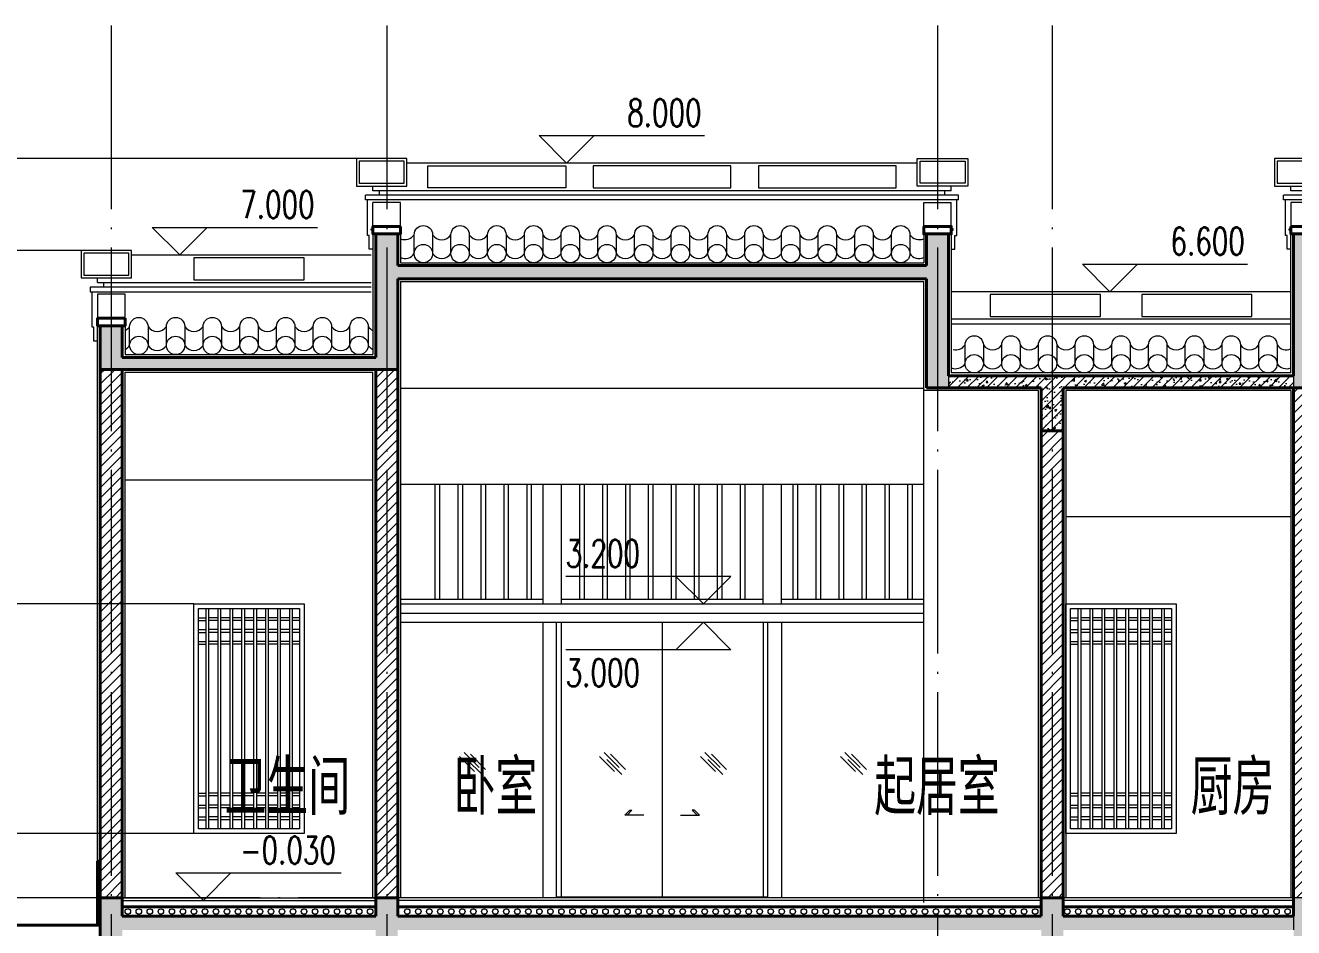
# Model space of a CAD drawing. Extents: x 577108 to 1042908, y 41950 to 81950.
# Drawn here: x 861805 to 875621, y 49970 to 59795 of the extents above; entities that cross this region are included whole.
import ezdxf

# ---------------------------------------------------------------- set-up
doc = ezdxf.new("R2010")
doc.units = 0
doc.header["$LTSCALE"] = 1000
doc.header["$MEASUREMENT"] = 0
doc.linetypes.add('DOTE', pattern=[2.42, 2, -0.2, 0.02, -0.2])
doc.layers.get('0').update_dxf_attribs({"linetype": 'CONTINUOUS', "lineweight": 13})
for name, color, linetype, lineweight in [('DIM_ELEV', 3, 'CONTINUOUS', 15), ('DOOR', 2, 'CONTINUOUS', 5), ('DOTE', 1, 'DOTE', 0), ('hatch', 8, 'CONTINUOUS', 5), ('LM-1', 7, 'CONTINUOUS', 18), ('LM-2', 8, 'CONTINUOUS', 18), ('LM-3', 251, 'CONTINUOUS', 5), ('LM-L', 7, 'CONTINUOUS', 15), ('LM-S', 8, 'CONTINUOUS', 5), ('PUB_TEXT', 7, 'CONTINUOUS', 20), ('wall', 2, 'CONTINUOUS', 40), ('姓名', 7, 'CONTINUOUS', 15), ('瓦1', 8, 'CONTINUOUS', 15), ('粉刷线', 251, 'CONTINUOUS', 0)]:
    doc.layers.add(name, color=color, linetype=linetype, lineweight=lineweight)
doc.styles.add('_TCH_DIM', font='SIMPLEX', dxfattribs={"bigfont": 'GBCBIG'})
doc.styles.add('HZ', font='romanc.shx', dxfattribs={"width": 0.7, "bigfont": 'hzdx.shx'})
pattern_1 = [(45, (-519364.91, -410682.93), (-53.0330086, 53.0330086), []), (50, (-519364.91, -410682.93), (215.178055, -18.82564), [22.5, -247.5]), (355, (-519364.91, -410682.93), (-41.6254, 225.65764), [18, -198]), (100.4514, (-519346.98, -410684.5), (173.552815, 206.831863), [19.122057, -210.342634]), (46.1842, (-519364.9, -410622.93), (320.172315, -49.655704), [33.75, -371.25]), (96.6356, (-519338.23, -410627.07), (280.39881, 292.23536), [28.68309, -315.5139]), (351.1842, (-519364.9, -410622.93), (280.39858, 292.23558), [27, -297]), (21, (-519334.91, -410637.93), (179.072116, -120.785667), [22.5, -247.5]), (326, (-519334.91, -410637.93), (72.9946, 217.545014), [18, -198]), (71.4514, (-519319.99, -410648), (252.06679, 96.75915), [19.122057, -210.342634]), (37.5, (-519364.91, -410682.93), (3.6479566, 99.868156), [0, -195.6, 0, -201, 0, -198.75]), (7.5, (-519364.91, -410682.93), (78.920861, 118.3235136), [0, -114.6, 0, -191.1, 0, -75.75]), (327.5, (-519431.81, -410682.93), (160.146731, -6.7664615), [0, -75, 0, -234, 0, -310.5]), (317.5, (-519461.81, -410682.93), (174.955851, 30.031495), [0, -97.5, 0, -155.4, 0, -220.5])]
pattern_2 = [(45, (-519364.91, -410625.63), (-56.427121, 56.427121), [])]

# ---------------------------------------------------------------- blocks, each defined once
blk = doc.blocks.new('M1')
at = {"layer": 'DOOR', "color": 8}
for p, q in [((-0.15, -0.1), (0.014, 0.064)), ((-0.112, -0.156), (0.052, 0.008)), ((-0.081, -0.081), (0.084, 0.083)), ((-0.03, -0.125), (0.134, 0.039))]:
    blk.add_line(p, q, dxfattribs=at)

msp = doc.modelspace()

# ---------------------------------------------------------------- hatches: boundary and pattern name
at = {"layer": 'hatch'}
h = msp.add_hatch(dxfattribs=at)
h.set_pattern_fill('钢筋混凝土', color=256, scale=30, style=0)
h.set_pattern_definition(pattern_1)
h.paths.add_polyline_path([(865860.8415, 57035.5058), (871620.8415, 57035.5058), (871620.8415, 55848.056), (871860.8415, 55848.056), (871860.8415, 55980.015), (871860.8415, 57523.9132), (871620.8415, 57523.9132), (871620.8415, 57180.015), (865860.8415, 57180.015), (865860.8415, 57523.9132), (865620.8415, 57523.9132), (865620.8415, 56180.015), (862860.8415, 56180.015), (862860.8415, 56523.9132), (862620.8415, 56523.9132), (862620.8415, 56048.056), (865860.8415, 56048.056)])
h = msp.add_hatch(dxfattribs=at)
h.set_pattern_fill('钢筋混凝土', color=256, scale=30, style=0)
h.set_pattern_definition(pattern_1)
h.paths.add_polyline_path([(888360.8415, 57523.9132), (888120.8415, 57523.9132), (888120.8415, 57180.015), (875860.8415, 57180.015), (875860.8415, 57523.9132), (875620.8415, 57523.9132), (875620.8415, 55980.015), (875620.8415, 55848.056), (875860.8415, 55848.056), (875860.8415, 57035.5058), (888120.8415, 57035.5058), (888120.8415, 56048.056), (893360.8415, 56048.056), (893360.8415, 56523.9132), (893120.8415, 56523.9132), (893120.8415, 56180.015), (888360.8415, 56180.015)])
h = msp.add_hatch(dxfattribs=at)
h.set_pattern_fill('普通砖', color=256, scale=30, style=0)
h.set_pattern_definition(pattern_2)
h.paths.add_polyline_path([(862620.8415, 50295.1748), (862860.8415, 50295.1748), (862860.8415, 56048.056), (862620.8415, 56048.056)])
h = msp.add_hatch(dxfattribs=at)
h.set_pattern_fill('普通砖', color=256, scale=30, style=0)
h.set_pattern_definition(pattern_2)
h.paths.add_polyline_path([(865620.8415, 50295.1748), (865860.8415, 50295.1748), (865860.8415, 56048.056), (865620.8415, 56048.056)])
h = msp.add_hatch(dxfattribs=at)
h.set_pattern_fill('钢筋混凝土', color=256, scale=30, style=0)
h.set_pattern_definition(pattern_1)
h.paths.add_polyline_path([(872870.8415, 55848.056), (872870.8415, 55380.015), (873110.8415, 55380.015), (873110.8415, 55848.056), (875620.8415, 55848.056), (875620.8415, 55980.015), (871860.8415, 55980.015), (871860.8415, 55848.056)])
h = msp.add_hatch(dxfattribs=at)
h.set_pattern_fill('普通砖', color=256, scale=30, style=0)
h.set_pattern_definition(pattern_2)
h.paths.add_polyline_path([(875860.8415, 55848.056), (875620.8415, 55848.056), (875620.8415, 50295.1748), (875860.8415, 50295.1748)])
h = msp.add_hatch(dxfattribs=at)
h.set_pattern_fill('普通砖', color=256, scale=30, style=0)
h.set_pattern_definition(pattern_2)
h.paths.add_polyline_path([(873110.8415, 55380.015), (872870.8415, 55380.015), (872870.8415, 50295.1748), (873110.8415, 50295.1748)])
h = msp.add_hatch(dxfattribs=at)
h.set_pattern_fill('天然石材', color=256, scale=5, style=0)
h.set_pattern_definition([(45, (-519364.912, -410673.382), (-18.8090404, 18.8090404), []), (45, (-519355.662, -410682.932), (-18.8090404, 18.8090404), [10.5, -6])])
h.paths.add_polyline_path([(862620.8415, 50695.1748), (862590.8415, 50695.1748), (862590.8415, 49995.1748), (862620.8415, 49995.1748)])
h = msp.add_hatch(dxfattribs=at)
h.set_pattern_fill('钢筋混凝土', color=256, scale=30, style=0)
h.set_pattern_definition(pattern_1)
h.paths.add_polyline_path([(865620.8415, 49945.1748), (865620.8415, 49665.1748), (865860.8415, 49665.1748), (865860.8415, 49945.1748), (872870.8415, 49945.1748), (872870.8415, 49665.1748), (873110.8415, 49665.1748), (873110.8415, 49945.1748), (875620.8415, 49945.1748), (875620.8415, 50095.1748), (873110.8415, 50095.1748), (873110.8415, 50295.1748), (872870.8415, 50295.1748), (872870.8415, 50095.1748), (865860.8415, 50095.1748), (865860.8415, 50295.1748), (865620.8415, 50295.1748), (865620.8415, 50095.1748), (862860.8415, 50095.1748), (862860.8415, 50295.1748), (862620.8415, 50295.1748), (862620.8415, 49995.1748), (862620.8415, 49665.1748), (862860.8415, 49665.1748), (862860.8415, 49945.1748)])
h = msp.add_hatch(dxfattribs=at)
h.set_pattern_fill('钢筋混凝土', color=256, scale=30, style=0)
h.set_pattern_definition(pattern_1)
h.paths.add_polyline_path([(893360.8415, 50295.1748), (893120.8415, 50295.1748), (893120.8415, 50095.1748), (888360.8415, 50095.1748), (888360.8415, 50295.1748), (888120.8415, 50295.1748), (888120.8415, 50095.1748), (875860.8415, 50095.1748), (875860.8415, 50295.1748), (875620.8415, 50295.1748), (875620.8415, 50095.1748), (875620.8415, 49945.1748), (875620.8415, 49665.1748), (875860.8415, 49665.1748), (875860.8415, 49945.1748), (880620.8415, 49945.1748), (880620.8415, 49665.1748), (880860.8415, 49665.1748), (880860.8415, 49945.1748), (888120.8415, 49945.1748), (888120.8415, 49665.1748), (888360.8415, 49665.1748), (888360.8415, 49945.1748), (893120.8415, 49945.1748), (893120.8415, 49665.1748), (893360.8415, 49665.1748)])

# ---------------------------------------------------------------- linework, layer by layer
for p, q in [((867440.8415, 54795.1748), (867440.8415, 53495.1748)), ((867640.8415, 54795.1748), (867640.8415, 53495.1748)), ((869840.8415, 53495.1748), (869840.8415, 54795.1748)), ((870040.8415, 53495.1748), (870040.8415, 54795.1748)), ((865890.8415, 53545.1748), (867440.8415, 53545.1748)), ((865890.8415, 53495.1748), (871590.8415, 53495.1748)), ((867640.8415, 53545.1748), (869840.8415, 53545.1748)), ((870040.8415, 53545.1748), (871590.8415, 53545.1748)), ((865890.8415, 53395.1748), (871590.8415, 53395.1748)), ((865890.8415, 53295.1748), (871590.8415, 53295.1748)), ((867440.8415, 53295.1748), (867440.8415, 50295.1748)), ((870040.8415, 53295.1748), (870040.8415, 50295.1748)), ((862860.8415, 50295.1748), (865620.8415, 50295.1748)), ((872870.8415, 50295.1748), (865860.8415, 50295.1748)), ((875620.8415, 50295.1748), (873110.8415, 50295.1748)), ((862860.8415, 50265.1748), (865620.8415, 50265.1748)), ((872870.8415, 50265.1748), (865860.8415, 50265.1748)), ((875620.8415, 50265.1748), (873110.8415, 50265.1748))]:
    msp.add_line(p, q)
msp.add_lwpolyline([(869890.8415, 53295.1748), (869890.8415, 50300.1748), (867590.8415, 50300.1748), (867590.8415, 53295.1748)])
for centre in [(862920.8415, 50145.1748), (863040.8415, 50145.1748), (863160.8415, 50145.1748), (863280.8415, 50145.1748), (863400.8415, 50145.1748), (863520.8415, 50145.1748), (863640.8415, 50145.1748), (863760.8415, 50145.1748), (863880.8415, 50145.1748), (864000.8415, 50145.1748), (864120.8415, 50145.1748), (864240.8415, 50145.1748), (864360.8415, 50145.1748), (864480.8415, 50145.1748), (864600.8415, 50145.1748), (864720.8415, 50145.1748), (864840.8415, 50145.1748), (864960.8415, 50145.1748), (865080.8415, 50145.1748), (865200.8415, 50145.1748), (865320.8415, 50145.1748), (865440.8415, 50145.1748), (865560.8415, 50145.1748), (865964.7614, 50145.1748), (866084.7614, 50145.1748), (866204.7614, 50145.1748), (866324.7614, 50145.1748), (866444.7614, 50145.1748), (866564.7614, 50145.1748), (866684.7614, 50145.1748), (866804.7614, 50145.1748), (866924.7614, 50145.1748), (867044.7614, 50145.1748), (867164.7614, 50145.1748), (867284.7614, 50145.1748), (867404.7614, 50145.1748), (867524.7614, 50145.1748), (867644.7614, 50145.1748), (867764.7614, 50145.1748), (867884.7614, 50145.1748), (868004.7614, 50145.1748), (868124.7614, 50145.1748), (868244.7614, 50145.1748), (868364.7614, 50145.1748), (868484.7614, 50145.1748), (868604.7614, 50145.1748), (868724.7614, 50145.1748), (868844.7614, 50145.1748), (868964.7614, 50145.1748), (869084.7614, 50145.1748), (869204.7614, 50145.1748), (869324.7614, 50145.1748), (869444.7614, 50145.1748), (869564.7614, 50145.1748), (869684.7614, 50145.1748), (869804.7614, 50145.1748), (869924.7614, 50145.1748), (870044.7614, 50145.1748), (870164.7614, 50145.1748), (870284.7614, 50145.1748), (870404.7614, 50145.1748), (870524.7614, 50145.1748), (870644.7614, 50145.1748), (870764.7614, 50145.1748), (870884.7614, 50145.1748), (871004.7614, 50145.1748), (871124.7614, 50145.1748), (871244.7614, 50145.1748), (871364.7614, 50145.1748), (871484.7614, 50145.1748), (871604.7614, 50145.1748), (871724.7614, 50145.1748), (871844.7614, 50145.1748), (871964.7614, 50145.1748), (872084.7614, 50145.1748), (872204.7614, 50145.1748), (872324.7614, 50145.1748), (872444.7614, 50145.1748), (872564.7614, 50145.1748), (872684.7614, 50145.1748), (872804.7614, 50145.1748), (873154.7614, 50145.1748), (873274.7614, 50145.1748), (873394.7614, 50145.1748), (873514.7614, 50145.1748), (873634.7614, 50145.1748), (873754.7614, 50145.1748), (873874.7614, 50145.1748), (873994.7614, 50145.1748), (874114.7614, 50145.1748), (874234.7614, 50145.1748), (874354.7614, 50145.1748), (874474.7614, 50145.1748), (874594.7614, 50145.1748), (874714.7614, 50145.1748), (874834.7614, 50145.1748), (874954.7614, 50145.1748), (875074.7614, 50145.1748), (875194.7614, 50145.1748), (875314.7614, 50145.1748), (875434.7614, 50145.1748), (875554.7614, 50145.1748)]:
    msp.add_circle(centre, 30)
at = {"layer": 'DIM_ELEV'}
for p, q in [((867701.3352, 58295.1748), (867401.3352, 58595.1748)), ((867401.3352, 58595.1748), (869201.3352, 58595.1748)), ((867701.3352, 58295.1748), (868001.3352, 58595.1748)), ((865410.8415, 58345.1748), (860440.8415, 58345.1748)), ((863485.695, 57295.1748), (863185.695, 57595.1748)), ((863185.695, 57595.1748), (864985.695, 57595.1748)), ((863485.695, 57295.1748), (863785.695, 57595.1748)), ((862410.8415, 57345.1748), (860440.8415, 57345.1748)), ((873619.6481, 56895.1748), (873319.6481, 57195.1748)), ((873319.6481, 57195.1748), (875119.6481, 57195.1748)), ((873619.6481, 56895.1748), (873919.6481, 57195.1748)), ((869490.6772, 53795.1748), (867690.6772, 53795.1748)), ((869190.6772, 53495.1748), (868890.6772, 53795.1748)), ((869190.6772, 53495.1748), (869490.6772, 53795.1748)), ((863640.8415, 53495.1748), (860440.8415, 53495.1748)), ((869190.6772, 53295.1748), (868890.6772, 52995.1748)), ((869190.6772, 53295.1748), (869490.6772, 52995.1748)), ((869490.6772, 52995.1748), (867690.6772, 52995.1748)), ((863640.8415, 50995.1748), (860440.8415, 50995.1748)), ((863744.3118, 50265.1748), (863444.3118, 50565.1748)), ((863444.3118, 50565.1748), (865244.3118, 50565.1748)), ((863744.3118, 50265.1748), (864044.3118, 50565.1748)), ((862590.8415, 50295.1748), (860440.8415, 50295.1748))]:
    msp.add_line(p, q, dxfattribs=at)
at = {"layer": 'DOTE'}
for p, q in [((862740.8415, 59795.1748), (862740.8415, 48795.1748)), ((865740.8415, 59795.1748), (865740.8415, 48795.1748)), ((871740.8415, 59795.1748), (871740.8415, 48795.1748)), ((872990.8415, 59795.1748), (872990.8415, 48795.1748)), ((898240.8415, 50295.1748), (860587.5597, 50295.1748))]:
    msp.add_line(p, q, dxfattribs=at)
at = {"layer": 'LM-1'}
for p, q in [((862890.8415, 56868.3401), (862590.8415, 56868.3401)), ((862590.8415, 56868.3401), (862590.8415, 56606.7191)), ((862890.8415, 56606.7191), (862890.8415, 56868.3401)), ((871860.8415, 55980.015), (871860.8415, 55848.056)), ((875620.8415, 55980.015), (875620.8415, 55848.056)), ((871590.8415, 54795.1748), (865890.8415, 54795.1748)), ((875620.8415, 50095.1748), (875620.8415, 49945.1748))]:
    msp.add_line(p, q, dxfattribs=at)
for points in [[(863640.8415, 53495.1748), (864840.8415, 53495.1748), (864840.8415, 50995.1748), (863640.8415, 50995.1748)], [(873140.8415, 53495.1748), (874340.8415, 53495.1748), (874340.8415, 50995.1748), (873140.8415, 50995.1748)], [(863690.8415, 53445.1748), (864790.8415, 53445.1748), (864790.8415, 51045.1748), (863690.8415, 51045.1748)], [(873190.8415, 53445.1748), (874290.8415, 53445.1748), (874290.8415, 51045.1748), (873190.8415, 51045.1748)]]:
    msp.add_lwpolyline(points, close=True, dxfattribs=at)
at = {"layer": 'LM-2', "color": 8}
for p, q in [((863690.8415, 53345.1748), (863770.8415, 53345.1748)), ((863770.8415, 53445.1748), (863770.8415, 51045.1748)), ((863800.8415, 53445.1748), (863800.8415, 51045.1748)), ((863900.8415, 53345.1748), (863800.8415, 53345.1748)), ((863900.8415, 53445.1748), (863900.8415, 51045.1748)), ((863930.8415, 53445.1748), (863930.8415, 51045.1748)), ((864030.8415, 53345.1748), (863930.8415, 53345.1748)), ((864030.8415, 53445.1748), (864030.8415, 51045.1748)), ((864060.8415, 53445.1748), (864060.8415, 51045.1748)), ((864160.8415, 53345.1748), (864060.8415, 53345.1748)), ((864160.8415, 53445.1748), (864160.8415, 51045.1748)), ((864190.8415, 53445.1748), (864190.8415, 51045.1748)), ((864290.8415, 53345.1748), (864190.8415, 53345.1748)), ((864290.8415, 53445.1748), (864290.8415, 51045.1748)), ((864320.8415, 53445.1748), (864320.8415, 51045.1748)), ((864420.8415, 53345.1748), (864320.8415, 53345.1748)), ((864420.8415, 53445.1748), (864420.8415, 51045.1748)), ((864450.8415, 53445.1748), (864450.8415, 51045.1748)), ((864550.8415, 53345.1748), (864450.8415, 53345.1748)), ((864550.8415, 53445.1748), (864550.8415, 51045.1748)), ((864580.8415, 53445.1748), (864580.8415, 51045.1748)), ((864680.8415, 53345.1748), (864580.8415, 53345.1748)), ((864680.8415, 53445.1748), (864680.8415, 51045.1748)), ((864710.8415, 53445.1748), (864710.8415, 51045.1748)), ((864790.8415, 53345.1748), (864710.8415, 53345.1748)), ((873190.8415, 53345.1748), (873270.8415, 53345.1748)), ((873270.8415, 53445.1748), (873270.8415, 51045.1748)), ((873300.8415, 53445.1748), (873300.8415, 51045.1748)), ((873400.8415, 53345.1748), (873300.8415, 53345.1748)), ((873400.8415, 53445.1748), (873400.8415, 51045.1748)), ((873430.8415, 53445.1748), (873430.8415, 51045.1748)), ((873530.8415, 53345.1748), (873430.8415, 53345.1748)), ((873530.8415, 53445.1748), (873530.8415, 51045.1748)), ((873560.8415, 53445.1748), (873560.8415, 51045.1748)), ((873660.8415, 53345.1748), (873560.8415, 53345.1748)), ((873660.8415, 53445.1748), (873660.8415, 51045.1748)), ((873690.8415, 53445.1748), (873690.8415, 51045.1748)), ((873790.8415, 53345.1748), (873690.8415, 53345.1748)), ((873790.8415, 53445.1748), (873790.8415, 51045.1748)), ((873820.8415, 53445.1748), (873820.8415, 51045.1748)), ((873920.8415, 53345.1748), (873820.8415, 53345.1748)), ((873920.8415, 53445.1748), (873920.8415, 51045.1748)), ((873950.8415, 53445.1748), (873950.8415, 51045.1748)), ((874050.8415, 53345.1748), (873950.8415, 53345.1748)), ((874050.8415, 53445.1748), (874050.8415, 51045.1748)), ((874080.8415, 53445.1748), (874080.8415, 51045.1748)), ((874180.8415, 53345.1748), (874080.8415, 53345.1748)), ((874180.8415, 53445.1748), (874180.8415, 51045.1748)), ((874210.8415, 53445.1748), (874210.8415, 51045.1748)), ((874290.8415, 53345.1748), (874210.8415, 53345.1748)), ((863690.8415, 53315.1748), (863770.8415, 53315.1748)), ((863690.8415, 53215.1748), (863770.8415, 53215.1748)), ((863900.8415, 53315.1748), (863800.8415, 53315.1748)), ((863900.8415, 53215.1748), (863800.8415, 53215.1748)), ((864030.8415, 53315.1748), (863930.8415, 53315.1748)), ((864030.8415, 53215.1748), (863930.8415, 53215.1748)), ((864160.8415, 53315.1748), (864060.8415, 53315.1748)), ((864160.8415, 53215.1748), (864060.8415, 53215.1748)), ((864290.8415, 53315.1748), (864190.8415, 53315.1748)), ((864290.8415, 53215.1748), (864190.8415, 53215.1748)), ((864420.8415, 53315.1748), (864320.8415, 53315.1748)), ((864420.8415, 53215.1748), (864320.8415, 53215.1748)), ((864550.8415, 53315.1748), (864450.8415, 53315.1748)), ((864550.8415, 53215.1748), (864450.8415, 53215.1748)), ((864680.8415, 53315.1748), (864580.8415, 53315.1748)), ((864680.8415, 53215.1748), (864580.8415, 53215.1748)), ((864790.8415, 53315.1748), (864710.8415, 53315.1748)), ((864790.8415, 53215.1748), (864710.8415, 53215.1748)), ((873190.8415, 53315.1748), (873270.8415, 53315.1748)), ((873190.8415, 53215.1748), (873270.8415, 53215.1748)), ((873400.8415, 53315.1748), (873300.8415, 53315.1748)), ((873400.8415, 53215.1748), (873300.8415, 53215.1748)), ((873530.8415, 53315.1748), (873430.8415, 53315.1748)), ((873530.8415, 53215.1748), (873430.8415, 53215.1748)), ((873660.8415, 53315.1748), (873560.8415, 53315.1748)), ((873660.8415, 53215.1748), (873560.8415, 53215.1748)), ((873790.8415, 53315.1748), (873690.8415, 53315.1748)), ((873790.8415, 53215.1748), (873690.8415, 53215.1748)), ((873920.8415, 53315.1748), (873820.8415, 53315.1748)), ((873920.8415, 53215.1748), (873820.8415, 53215.1748)), ((874050.8415, 53315.1748), (873950.8415, 53315.1748)), ((874050.8415, 53215.1748), (873950.8415, 53215.1748)), ((874180.8415, 53315.1748), (874080.8415, 53315.1748)), ((874180.8415, 53215.1748), (874080.8415, 53215.1748)), ((874290.8415, 53315.1748), (874210.8415, 53315.1748)), ((874290.8415, 53215.1748), (874210.8415, 53215.1748)), ((863690.8415, 53185.1748), (863770.8415, 53185.1748)), ((863690.8415, 53085.1748), (863770.8415, 53085.1748)), ((863690.8415, 53055.1748), (863770.8415, 53055.1748)), ((863900.8415, 53185.1748), (863800.8415, 53185.1748)), ((863900.8415, 53085.1748), (863800.8415, 53085.1748)), ((863900.8415, 53055.1748), (863800.8415, 53055.1748)), ((864030.8415, 53185.1748), (863930.8415, 53185.1748)), ((864030.8415, 53085.1748), (863930.8415, 53085.1748)), ((864030.8415, 53055.1748), (863930.8415, 53055.1748)), ((864160.8415, 53185.1748), (864060.8415, 53185.1748)), ((864160.8415, 53085.1748), (864060.8415, 53085.1748)), ((864160.8415, 53055.1748), (864060.8415, 53055.1748)), ((864290.8415, 53185.1748), (864190.8415, 53185.1748)), ((864290.8415, 53085.1748), (864190.8415, 53085.1748)), ((864290.8415, 53055.1748), (864190.8415, 53055.1748)), ((864420.8415, 53185.1748), (864320.8415, 53185.1748)), ((864420.8415, 53085.1748), (864320.8415, 53085.1748)), ((864420.8415, 53055.1748), (864320.8415, 53055.1748)), ((864550.8415, 53185.1748), (864450.8415, 53185.1748)), ((864550.8415, 53085.1748), (864450.8415, 53085.1748)), ((864550.8415, 53055.1748), (864450.8415, 53055.1748)), ((864680.8415, 53185.1748), (864580.8415, 53185.1748)), ((864680.8415, 53085.1748), (864580.8415, 53085.1748)), ((864680.8415, 53055.1748), (864580.8415, 53055.1748)), ((864790.8415, 53185.1748), (864710.8415, 53185.1748)), ((864790.8415, 53085.1748), (864710.8415, 53085.1748)), ((864790.8415, 53055.1748), (864710.8415, 53055.1748)), ((873190.8415, 53185.1748), (873270.8415, 53185.1748)), ((873190.8415, 53085.1748), (873270.8415, 53085.1748)), ((873190.8415, 53055.1748), (873270.8415, 53055.1748)), ((873400.8415, 53185.1748), (873300.8415, 53185.1748)), ((873400.8415, 53085.1748), (873300.8415, 53085.1748)), ((873400.8415, 53055.1748), (873300.8415, 53055.1748)), ((873530.8415, 53185.1748), (873430.8415, 53185.1748)), ((873530.8415, 53085.1748), (873430.8415, 53085.1748)), ((873530.8415, 53055.1748), (873430.8415, 53055.1748)), ((873660.8415, 53185.1748), (873560.8415, 53185.1748)), ((873660.8415, 53085.1748), (873560.8415, 53085.1748)), ((873660.8415, 53055.1748), (873560.8415, 53055.1748)), ((873790.8415, 53185.1748), (873690.8415, 53185.1748)), ((873790.8415, 53085.1748), (873690.8415, 53085.1748)), ((873790.8415, 53055.1748), (873690.8415, 53055.1748)), ((873920.8415, 53185.1748), (873820.8415, 53185.1748)), ((873920.8415, 53085.1748), (873820.8415, 53085.1748)), ((873920.8415, 53055.1748), (873820.8415, 53055.1748)), ((874050.8415, 53185.1748), (873950.8415, 53185.1748)), ((874050.8415, 53085.1748), (873950.8415, 53085.1748)), ((874050.8415, 53055.1748), (873950.8415, 53055.1748)), ((874180.8415, 53185.1748), (874080.8415, 53185.1748)), ((874180.8415, 53085.1748), (874080.8415, 53085.1748)), ((874180.8415, 53055.1748), (874080.8415, 53055.1748)), ((874290.8415, 53185.1748), (874210.8415, 53185.1748)), ((874290.8415, 53085.1748), (874210.8415, 53085.1748)), ((874290.8415, 53055.1748), (874210.8415, 53055.1748)), ((863690.8415, 51435.1748), (863770.8415, 51435.1748)), ((863690.8415, 51405.1748), (863770.8415, 51405.1748)), ((863900.8415, 51435.1748), (863800.8415, 51435.1748)), ((863900.8415, 51405.1748), (863800.8415, 51405.1748)), ((864030.8415, 51435.1748), (863930.8415, 51435.1748)), ((864030.8415, 51405.1748), (863930.8415, 51405.1748)), ((864160.8415, 51435.1748), (864060.8415, 51435.1748)), ((864160.8415, 51405.1748), (864060.8415, 51405.1748)), ((864290.8415, 51435.1748), (864190.8415, 51435.1748)), ((864290.8415, 51405.1748), (864190.8415, 51405.1748)), ((864420.8415, 51435.1748), (864320.8415, 51435.1748)), ((864420.8415, 51405.1748), (864320.8415, 51405.1748)), ((864550.8415, 51435.1748), (864450.8415, 51435.1748)), ((864550.8415, 51405.1748), (864450.8415, 51405.1748)), ((864680.8415, 51435.1748), (864580.8415, 51435.1748)), ((864680.8415, 51405.1748), (864580.8415, 51405.1748)), ((864790.8415, 51435.1748), (864710.8415, 51435.1748)), ((864790.8415, 51405.1748), (864710.8415, 51405.1748)), ((873190.8415, 51435.1748), (873270.8415, 51435.1748)), ((873190.8415, 51405.1748), (873270.8415, 51405.1748)), ((873400.8415, 51435.1748), (873300.8415, 51435.1748)), ((873400.8415, 51405.1748), (873300.8415, 51405.1748)), ((873530.8415, 51435.1748), (873430.8415, 51435.1748)), ((873530.8415, 51405.1748), (873430.8415, 51405.1748)), ((873660.8415, 51435.1748), (873560.8415, 51435.1748)), ((873660.8415, 51405.1748), (873560.8415, 51405.1748)), ((873790.8415, 51435.1748), (873690.8415, 51435.1748)), ((873790.8415, 51405.1748), (873690.8415, 51405.1748)), ((873920.8415, 51435.1748), (873820.8415, 51435.1748)), ((873920.8415, 51405.1748), (873820.8415, 51405.1748)), ((874050.8415, 51435.1748), (873950.8415, 51435.1748)), ((874050.8415, 51405.1748), (873950.8415, 51405.1748)), ((874180.8415, 51435.1748), (874080.8415, 51435.1748)), ((874180.8415, 51405.1748), (874080.8415, 51405.1748)), ((874290.8415, 51435.1748), (874210.8415, 51435.1748)), ((874290.8415, 51405.1748), (874210.8415, 51405.1748)), ((863690.8415, 51305.1748), (863770.8415, 51305.1748)), ((863690.8415, 51275.1748), (863770.8415, 51275.1748)), ((863900.8415, 51305.1748), (863800.8415, 51305.1748)), ((863900.8415, 51275.1748), (863800.8415, 51275.1748)), ((864030.8415, 51305.1748), (863930.8415, 51305.1748)), ((864030.8415, 51275.1748), (863930.8415, 51275.1748)), ((864160.8415, 51305.1748), (864060.8415, 51305.1748)), ((864160.8415, 51275.1748), (864060.8415, 51275.1748)), ((864290.8415, 51305.1748), (864190.8415, 51305.1748)), ((864290.8415, 51275.1748), (864190.8415, 51275.1748)), ((864420.8415, 51305.1748), (864320.8415, 51305.1748)), ((864420.8415, 51275.1748), (864320.8415, 51275.1748)), ((864550.8415, 51305.1748), (864450.8415, 51305.1748)), ((864550.8415, 51275.1748), (864450.8415, 51275.1748)), ((864680.8415, 51305.1748), (864580.8415, 51305.1748)), ((864680.8415, 51275.1748), (864580.8415, 51275.1748)), ((864790.8415, 51305.1748), (864710.8415, 51305.1748)), ((864790.8415, 51275.1748), (864710.8415, 51275.1748)), ((873190.8415, 51305.1748), (873270.8415, 51305.1748)), ((873190.8415, 51275.1748), (873270.8415, 51275.1748)), ((873400.8415, 51305.1748), (873300.8415, 51305.1748)), ((873400.8415, 51275.1748), (873300.8415, 51275.1748)), ((873530.8415, 51305.1748), (873430.8415, 51305.1748)), ((873530.8415, 51275.1748), (873430.8415, 51275.1748)), ((873660.8415, 51305.1748), (873560.8415, 51305.1748)), ((873660.8415, 51275.1748), (873560.8415, 51275.1748)), ((873790.8415, 51305.1748), (873690.8415, 51305.1748)), ((873790.8415, 51275.1748), (873690.8415, 51275.1748)), ((873920.8415, 51305.1748), (873820.8415, 51305.1748)), ((873920.8415, 51275.1748), (873820.8415, 51275.1748)), ((874050.8415, 51305.1748), (873950.8415, 51305.1748)), ((874050.8415, 51275.1748), (873950.8415, 51275.1748)), ((874180.8415, 51305.1748), (874080.8415, 51305.1748)), ((874180.8415, 51275.1748), (874080.8415, 51275.1748)), ((874290.8415, 51305.1748), (874210.8415, 51305.1748)), ((874290.8415, 51275.1748), (874210.8415, 51275.1748)), ((863690.8415, 51175.1748), (863770.8415, 51175.1748)), ((863690.8415, 51145.1748), (863770.8415, 51145.1748)), ((863900.8415, 51175.1748), (863800.8415, 51175.1748)), ((863900.8415, 51145.1748), (863800.8415, 51145.1748)), ((864030.8415, 51175.1748), (863930.8415, 51175.1748)), ((864030.8415, 51145.1748), (863930.8415, 51145.1748)), ((864160.8415, 51175.1748), (864060.8415, 51175.1748)), ((864160.8415, 51145.1748), (864060.8415, 51145.1748)), ((864290.8415, 51175.1748), (864190.8415, 51175.1748)), ((864290.8415, 51145.1748), (864190.8415, 51145.1748)), ((864420.8415, 51175.1748), (864320.8415, 51175.1748)), ((864420.8415, 51145.1748), (864320.8415, 51145.1748)), ((864550.8415, 51175.1748), (864450.8415, 51175.1748)), ((864550.8415, 51145.1748), (864450.8415, 51145.1748)), ((864680.8415, 51175.1748), (864580.8415, 51175.1748)), ((864680.8415, 51145.1748), (864580.8415, 51145.1748)), ((864790.8415, 51175.1748), (864710.8415, 51175.1748)), ((864790.8415, 51145.1748), (864710.8415, 51145.1748)), ((873190.8415, 51175.1748), (873270.8415, 51175.1748)), ((873190.8415, 51145.1748), (873270.8415, 51145.1748)), ((873400.8415, 51175.1748), (873300.8415, 51175.1748)), ((873400.8415, 51145.1748), (873300.8415, 51145.1748)), ((873530.8415, 51175.1748), (873430.8415, 51175.1748)), ((873530.8415, 51145.1748), (873430.8415, 51145.1748)), ((873660.8415, 51175.1748), (873560.8415, 51175.1748)), ((873660.8415, 51145.1748), (873560.8415, 51145.1748)), ((873790.8415, 51175.1748), (873690.8415, 51175.1748)), ((873790.8415, 51145.1748), (873690.8415, 51145.1748)), ((873920.8415, 51175.1748), (873820.8415, 51175.1748)), ((873920.8415, 51145.1748), (873820.8415, 51145.1748)), ((874050.8415, 51175.1748), (873950.8415, 51175.1748)), ((874050.8415, 51145.1748), (873950.8415, 51145.1748)), ((874180.8415, 51175.1748), (874080.8415, 51175.1748)), ((874180.8415, 51145.1748), (874080.8415, 51145.1748)), ((874290.8415, 51175.1748), (874210.8415, 51175.1748)), ((874290.8415, 51145.1748), (874210.8415, 51145.1748))]:
    msp.add_line(p, q, dxfattribs=at)
at = {"layer": 'LM-2'}
for points in [[(866190.8415, 58265.1748), (867690.8415, 58265.1748), (867690.8415, 58025.1748), (866190.8415, 58025.1748)], [(869490.8415, 58265.1748), (867990.8415, 58265.1748), (867990.8415, 58025.1748), (869490.8415, 58025.1748)], [(871290.8415, 58265.1748), (869790.8415, 58265.1748), (869790.8415, 58025.1748), (871290.8415, 58025.1748)]]:
    msp.add_lwpolyline(points, close=True, dxfattribs=at)
at = {"layer": 'LM-3'}
for p, q in [((866265.8415, 54795.1748), (866265.8415, 53545.1748)), ((866315.8415, 54795.1748), (866315.8415, 53545.1748)), ((866515.8415, 54795.1748), (866515.8415, 53545.1748)), ((866565.8415, 54795.1748), (866565.8415, 53545.1748)), ((866765.8415, 54795.1748), (866765.8415, 53545.1748)), ((866815.8415, 54795.1748), (866815.8415, 53545.1748)), ((867015.8415, 54795.1748), (867015.8415, 53545.1748)), ((867065.8415, 54795.1748), (867065.8415, 53545.1748)), ((867265.8415, 54795.1748), (867265.8415, 53545.1748)), ((867315.8415, 54795.1748), (867315.8415, 53545.1748)), ((867840.8415, 54795.1748), (867840.8415, 53545.1748)), ((867890.8415, 54795.1748), (867890.8415, 53545.1748)), ((868090.8415, 54795.1748), (868090.8415, 53545.1748)), ((868140.8415, 54795.1748), (868140.8415, 53545.1748)), ((868340.8415, 54795.1748), (868340.8415, 53545.1748)), ((868390.8415, 54795.1748), (868390.8415, 53545.1748)), ((868590.8415, 54795.1748), (868590.8415, 53545.1748)), ((868640.8415, 54795.1748), (868640.8415, 53545.1748)), ((868840.8415, 54795.1748), (868840.8415, 53545.1748)), ((868890.8415, 54795.1748), (868890.8415, 53545.1748)), ((869090.8415, 54795.1748), (869090.8415, 53545.1748)), ((869140.8415, 54795.1748), (869140.8415, 53545.1748)), ((869340.8415, 54795.1748), (869340.8415, 53545.1748)), ((869390.8415, 54795.1748), (869390.8415, 53545.1748)), ((869590.8415, 54795.1748), (869590.8415, 53545.1748)), ((869640.8415, 54795.1748), (869640.8415, 53545.1748)), ((870165.8415, 54795.1748), (870165.8415, 53545.1748)), ((870215.8415, 54795.1748), (870215.8415, 53545.1748)), ((870415.8415, 54795.1748), (870415.8415, 53545.1748)), ((870465.8415, 54795.1748), (870465.8415, 53545.1748)), ((870665.8415, 54795.1748), (870665.8415, 53545.1748)), ((870715.8415, 54795.1748), (870715.8415, 53545.1748)), ((870915.8415, 54795.1748), (870915.8415, 53545.1748)), ((870965.8415, 54795.1748), (870965.8415, 53545.1748)), ((871165.8415, 54795.1748), (871165.8415, 53545.1748)), ((871215.8415, 54795.1748), (871215.8415, 53545.1748)), ((871415.8415, 54795.1748), (871415.8415, 53545.1748)), ((871465.8415, 54795.1748), (871465.8415, 53545.1748)), ((867640.8415, 53295.1748), (867640.8415, 50295.1748)), ((868740.8415, 53295.1748), (868740.8415, 50300.1748)), ((869840.8415, 53295.1748), (869840.8415, 50295.1748))]:
    msp.add_line(p, q, dxfattribs=at)
for points in [[(868540.8415, 51195.1748), (868334.7414, 51195.1748), (868387.7744, 51248.2078), (868412.7744, 51248.2078), (868359.7414, 51195.1748)], [(868940.8415, 51195.1748), (869146.9415, 51195.1748), (869093.9085, 51248.2078), (869068.9085, 51248.2078), (869121.9415, 51195.1748)]]:
    msp.add_lwpolyline(points, dxfattribs=at)
at = {"layer": 'LM-L'}
for p, q in [((871520.8415, 58295.1748), (865960.8415, 58295.1748)), ((865590.8415, 57995.1748), (865590.8415, 58045.1748)), ((871890.8415, 57995.1748), (871890.8415, 58045.1748)), ((871890.8415, 57995.1748), (871890.8415, 58045.1748)), ((875590.8415, 57995.1748), (875590.8415, 58045.1748)), ((871970.8415, 57945.1748), (865510.8415, 57945.1748)), ((865510.8415, 57895.1748), (865510.8415, 57945.1748)), ((871970.8415, 57895.1748), (865510.8415, 57895.1748)), ((865530.8415, 57507.4256), (865530.8415, 57895.1748)), ((871890.8415, 57995.1748), (865590.8415, 57995.1748)), ((865660.8415, 57945.1748), (865660.8415, 57995.1748)), ((871820.8415, 57945.1748), (871820.8415, 57995.1748)), ((871820.8415, 57945.1748), (871820.8415, 57995.1748)), ((871950.8415, 57507.4256), (871950.8415, 57895.1748)), ((871950.8415, 57507.4256), (871950.8415, 57895.1748)), ((871970.8415, 57895.1748), (871970.8415, 57945.1748)), ((871970.8415, 57895.1748), (871970.8415, 57945.1748)), ((888470.8415, 57945.1748), (875510.8415, 57945.1748)), ((875510.8415, 57895.1748), (875510.8415, 57945.1748)), ((888470.8415, 57895.1748), (875510.8415, 57895.1748)), ((875530.8415, 57507.4256), (875530.8415, 57895.1748)), ((888390.8415, 57995.1748), (875590.8415, 57995.1748)), ((865590.8415, 57523.9132), (865590.8415, 57865.0905)), ((865890.8415, 57865.0905), (865590.8415, 57865.0905)), ((865890.8415, 57523.9132), (865890.8415, 57865.0905)), ((871590.8415, 57865.0905), (871890.8415, 57865.0905)), ((871590.8415, 57606.7191), (871590.8415, 57865.0905)), ((871890.8415, 57523.9132), (871890.8415, 57865.0905)), ((875890.8415, 57865.0905), (875590.8415, 57865.0905)), ((875590.8415, 57865.0905), (875590.8415, 57606.7191)), ((865550.8415, 57507.4256), (865530.8415, 57507.4256)), ((865550.8415, 57357.4256), (865550.8415, 57507.4256)), ((865570.8415, 57578.7848), (865590.8415, 57578.7848)), ((865570.8415, 57565.3162), (865570.8415, 57578.7848)), ((865570.8415, 57578.7848), (865590.8415, 57578.7848)), ((865590.8415, 57565.3162), (865570.8415, 57565.3162)), ((871910.8415, 57578.7848), (871890.8415, 57578.7848)), ((871910.8415, 57578.7848), (871890.8415, 57578.7848)), ((871890.8415, 57565.3162), (871910.8415, 57565.3162)), ((871910.8415, 57565.3162), (871910.8415, 57578.7848)), ((871930.8415, 57357.4256), (871930.8415, 57507.4256)), ((871930.8415, 57507.4256), (871950.8415, 57507.4256)), ((871930.8415, 57357.4256), (871930.8415, 57507.4256)), ((871930.8415, 57507.4256), (871950.8415, 57507.4256)), ((875550.8415, 57507.4256), (875530.8415, 57507.4256)), ((875550.8415, 57357.4256), (875550.8415, 57507.4256)), ((875570.8415, 57578.7848), (875590.8415, 57578.7848)), ((875570.8415, 57565.3162), (875570.8415, 57578.7848)), ((875570.8415, 57578.7848), (875590.8415, 57578.7848)), ((875570.8415, 57565.3162), (875590.8415, 57565.3162)), ((865590.8415, 57357.4256), (865550.8415, 57357.4256)), ((871890.8415, 57357.4256), (871930.8415, 57357.4256)), ((871910.8415, 57357.4256), (871930.8415, 57357.4256)), ((875590.8415, 57357.4256), (875550.8415, 57357.4256)), ((862960.8415, 57295.1748), (865570.8415, 57295.1748)), ((862590.8415, 56995.1748), (862590.8415, 57045.1748)), ((862590.8415, 56995.1748), (865570.8415, 56995.1748)), ((862660.8415, 56945.1748), (862660.8415, 56995.1748)), ((862530.8415, 56507.4256), (862530.8415, 56895.1748)), ((875590.8415, 56895.1748), (871890.8415, 56895.1748)), ((875590.8415, 56595.1748), (871890.8415, 56595.1748)), ((862550.8415, 56507.4256), (862530.8415, 56507.4256)), ((862550.8415, 56357.4256), (862550.8415, 56507.4256)), ((862590.8415, 56357.4256), (862550.8415, 56357.4256))]:
    msp.add_line(p, q, dxfattribs=at)
for points in [[(865960.8415, 58345.1748), (865410.8415, 58345.1748), (865410.8415, 58045.1748), (865960.8415, 58045.1748)], [(871520.8415, 58345.1748), (872070.8415, 58345.1748), (872070.8415, 58045.1748), (871520.8415, 58045.1748)], [(871520.8415, 58345.1748), (872070.8415, 58345.1748), (872070.8415, 58045.1748), (871520.8415, 58045.1748)], [(875960.8415, 58345.1748), (875410.8415, 58345.1748), (875410.8415, 58045.1748), (875960.8415, 58045.1748)], [(862960.8415, 57345.1748), (862410.8415, 57345.1748), (862410.8415, 57045.1748), (862960.8415, 57045.1748)]]:
    msp.add_lwpolyline(points, close=True, dxfattribs=at)
for points in [[(865570.8415, 56945.1748), (862510.8415, 56945.1748), (862510.8415, 56895.1748), (865570.8415, 56895.1748)], [(871890.8415, 56545.1748), (875590.8415, 56545.1748)]]:
    msp.add_lwpolyline(points, dxfattribs=at)
at = {"layer": 'LM-S'}
for points in [[(865930.8415, 58315.1748), (865440.8415, 58315.1748), (865440.8415, 58075.1748), (865930.8415, 58075.1748)], [(871550.8415, 58315.1748), (872040.8415, 58315.1748), (872040.8415, 58075.1748), (871550.8415, 58075.1748)], [(871550.8415, 58315.1748), (872040.8415, 58315.1748), (872040.8415, 58075.1748), (871550.8415, 58075.1748)], [(875930.8415, 58315.1748), (875440.8415, 58315.1748), (875440.8415, 58075.1748), (875930.8415, 58075.1748)], [(862930.8415, 57315.1748), (862440.8415, 57315.1748), (862440.8415, 57075.1748), (862930.8415, 57075.1748)], [(864840.8415, 57265.1748), (863640.8415, 57265.1748), (863640.8415, 57025.1748), (864840.8415, 57025.1748)], [(873515.8415, 56865.1748), (872315.8415, 56865.1748), (872315.8415, 56625.1748), (873515.8415, 56625.1748)], [(875165.8415, 56865.1748), (873965.8415, 56865.1748), (873965.8415, 56625.1748), (875165.8415, 56625.1748)]]:
    msp.add_lwpolyline(points, close=True, dxfattribs=at)
at = {"layer": 'wall'}
for p, q in [((865620.8415, 57523.9132), (865620.8415, 56180.015)), ((865860.8415, 57180.015), (865860.8415, 57523.9132)), ((871620.8415, 57180.015), (871620.8415, 57523.9132)), ((871860.8415, 55980.015), (871860.8415, 57523.9132)), ((875620.8415, 57523.9132), (875620.8415, 55980.015)), ((865860.8415, 57180.015), (871620.8415, 57180.015)), ((865860.8415, 50295.1748), (865860.8415, 57035.5058)), ((865860.8415, 57035.5058), (871620.8415, 57035.5058)), ((871620.8415, 55848.056), (871620.8415, 57035.5058)), ((862620.8415, 56048.056), (862620.8415, 56523.9132)), ((862860.8415, 56180.015), (862860.8415, 56523.9132)), ((862860.8415, 56180.015), (865620.8415, 56180.015)), ((862620.8415, 49065.1748), (862620.8415, 56048.056)), ((862620.8415, 56048.056), (865860.8415, 56048.056)), ((862860.8415, 56048.056), (862860.8415, 50095.1748)), ((865620.8415, 56048.056), (865620.8415, 50295.1748)), ((875620.8415, 55980.015), (871860.8415, 55980.015)), ((872870.8415, 55848.056), (871620.8415, 55848.056)), ((872870.8415, 50095.1748), (872870.8415, 55848.056)), ((875860.8415, 55848.056), (873110.8415, 55848.056)), ((873110.8415, 55848.056), (873110.8415, 50095.1748)), ((875620.8415, 55848.056), (875620.8415, 50095.1748)), ((873110.8415, 55380.015), (872870.8415, 55380.015)), ((862860.8415, 50295.1748), (862620.8415, 50295.1748)), ((865620.8415, 50295.1748), (865620.8415, 50095.1748)), ((865860.8415, 50295.1748), (865620.8415, 50295.1748)), ((865860.8415, 50095.1748), (865860.8415, 50295.1748)), ((873110.8415, 50295.1748), (872870.8415, 50295.1748)), ((865620.8415, 50195.1748), (862860.8415, 50195.1748)), ((865860.8415, 50195.1748), (872870.8415, 50195.1748)), ((873110.8415, 50195.1748), (875620.8415, 50195.1748)), ((865620.8415, 50095.1748), (862860.8415, 50095.1748)), ((872870.8415, 50095.1748), (865860.8415, 50095.1748)), ((875620.8415, 50095.1748), (873110.8415, 50095.1748)), ((862620.8415, 49995.1748), (860740.8415, 49995.1748))]:
    msp.add_line(p, q, dxfattribs=at)
for points in [[(865890.8415, 57606.7191), (865590.8415, 57606.7191), (865590.8415, 57523.9132), (865890.8415, 57523.9132)], [(871590.8415, 57606.7191), (871890.8415, 57606.7191), (871890.8415, 57523.9132), (871590.8415, 57523.9132)], [(875590.8415, 57606.7191), (875890.8415, 57606.7191), (875890.8415, 57523.9132), (875590.8415, 57523.9132)], [(862890.8415, 56606.7191), (862590.8415, 56606.7191), (862590.8415, 56523.9132), (862890.8415, 56523.9132)], [(862590.8415, 50695.1748), (862620.8415, 50695.1748), (862620.8415, 49995.1748), (862590.8415, 49995.1748)]]:
    msp.add_lwpolyline(points, close=True, dxfattribs=at)
at = {"layer": '瓦1'}
for points in [[(866040.8415, 57310.015), (866040.8415, 57515.2471, -1), (866240.8415, 57515.2471), (866240.8415, 57310.015)], [(866440.8415, 57310.015), (866440.8415, 57515.2471, -1), (866640.8415, 57515.2471), (866640.8415, 57310.015)], [(866840.8415, 57310.015), (866840.8415, 57515.2471, -1), (867040.8415, 57515.2471), (867040.8415, 57310.015)], [(867240.8415, 57310.015), (867240.8415, 57515.2471, -1), (867440.8415, 57515.2471), (867440.8415, 57310.015)], [(867640.8415, 57310.015), (867640.8415, 57515.2471, -1), (867840.8415, 57515.2471), (867840.8415, 57310.015)], [(868040.8415, 57310.015), (868040.8415, 57515.2471, -1), (868240.8415, 57515.2471), (868240.8415, 57310.015)], [(868440.8415, 57310.015), (868440.8415, 57515.2471, -1), (868640.8415, 57515.2471), (868640.8415, 57310.015)], [(868840.8415, 57310.015), (868840.8415, 57515.2471, -1), (869040.8415, 57515.2471), (869040.8415, 57310.015)], [(869240.8415, 57310.015), (869240.8415, 57515.2471, -1), (869440.8415, 57515.2471), (869440.8415, 57310.015)], [(869640.8415, 57310.015), (869640.8415, 57515.2471, -1), (869840.8415, 57515.2471), (869840.8415, 57310.015)], [(870040.8415, 57310.015), (870040.8415, 57515.2471, -1), (870240.8415, 57515.2471), (870240.8415, 57310.015)], [(870440.8415, 57310.015), (870440.8415, 57515.2471, -1), (870640.8415, 57515.2471), (870640.8415, 57310.015)], [(870840.8415, 57310.015), (870840.8415, 57515.2471, -1), (871040.8415, 57515.2471), (871040.8415, 57310.015)], [(871240.8415, 57310.015), (871240.8415, 57515.2471, -1), (871440.8415, 57515.2471), (871440.8415, 57310.015)], [(862940.8417, 56310.015), (862940.8417, 56515.2471, -1), (863140.8417, 56515.2471), (863140.8417, 56310.015)], [(863340.8417, 56310.015), (863340.8417, 56515.2471, -1), (863540.8417, 56515.2471), (863540.8417, 56310.015)], [(863740.8417, 56310.015), (863740.8417, 56515.2471, -1), (863940.8417, 56515.2471), (863940.8417, 56310.015)], [(864140.8417, 56310.015), (864140.8417, 56515.2471, -1), (864340.8417, 56515.2471), (864340.8417, 56310.015)], [(864540.8417, 56310.015), (864540.8417, 56515.2471, -1), (864740.8417, 56515.2471), (864740.8417, 56310.015)], [(864940.8417, 56310.015), (864940.8417, 56515.2471, -1), (865140.8417, 56515.2471), (865140.8417, 56310.015)], [(865340.8417, 56310.015), (865340.8417, 56515.2471, -1), (865540.8417, 56515.2471), (865540.8417, 56310.015)], [(872040.8415, 56110.2227), (872040.8415, 56315.2471, -1), (872240.8415, 56315.2471), (872240.8415, 56110.2227)], [(872440.8415, 56110.2227), (872440.8415, 56315.2471, -1), (872640.8415, 56315.2471), (872640.8415, 56110.2227)], [(872840.8415, 56110.2227), (872840.8415, 56315.2471, -1), (873040.8415, 56315.2471), (873040.8415, 56110.2227)], [(873240.8415, 56110.2227), (873240.8415, 56315.2471, -1), (873440.8415, 56315.2471), (873440.8415, 56110.2227)], [(873640.8415, 56110.2227), (873640.8415, 56315.2471, -1), (873840.8415, 56315.2471), (873840.8415, 56110.2227)], [(874040.8415, 56110.2227), (874040.8415, 56315.2471, -1), (874240.8415, 56315.2471), (874240.8415, 56110.2227)], [(874440.8415, 56110.2227), (874440.8415, 56315.2471, -1), (874640.8415, 56315.2471), (874640.8415, 56110.2227)], [(874840.8415, 56110.0153), (874840.8415, 56315.2471, -1), (875040.8415, 56315.2471), (875040.8415, 56110.0146)], [(875240.8415, 56110.0153), (875240.8415, 56315.2471, -1), (875440.8415, 56315.2471), (875440.8415, 56107.4663)]]:
    msp.add_lwpolyline(points, format="xyb", dxfattribs=at)
for centre in [(866140.8415, 57310.015), (866540.8415, 57310.015), (866940.8415, 57310.015), (867340.8415, 57310.015), (867740.8415, 57310.015), (868140.8415, 57310.015), (868540.8415, 57310.015), (868940.8415, 57310.015), (869340.8415, 57310.015), (869740.8415, 57310.015), (870140.8415, 57310.015), (870540.8415, 57310.015), (870940.8415, 57310.015), (871340.8415, 57310.015), (863040.8417, 56310.015), (863440.8417, 56310.015), (863840.8417, 56310.015), (864240.8417, 56310.015), (864640.8417, 56310.015), (865040.8417, 56310.015), (865440.8417, 56310.015), (872140.8413, 56110.015), (872540.8413, 56110.015), (872940.8413, 56110.015), (873340.8413, 56110.015), (873740.8413, 56110.015), (874140.8413, 56110.015), (874540.8413, 56110.015), (874940.8413, 56110.015), (875340.8413, 56110.015)]:
    msp.add_circle(centre, 100, dxfattribs=at)
for centre, start, end in [((865940.8415, 57581.5796), 245.37568164, 326.44269023), ((866340.8415, 57581.5796), 213.55730977, 326.44269023), ((866740.8415, 57581.5796), 213.55730977, 326.44269023), ((867140.8415, 57581.5796), 213.55730977, 326.44269023), ((867540.8415, 57581.5796), 213.55730977, 326.44269023), ((867940.8415, 57581.5796), 213.55730977, 326.44269023), ((868340.8415, 57581.5796), 213.55730977, 326.44269023), ((868740.8415, 57581.5796), 213.55730977, 326.44269023), ((869140.8415, 57581.5796), 213.55730977, 326.44269023), ((869540.8415, 57581.5796), 213.55730977, 326.44269023), ((869940.8415, 57581.5796), 213.55730977, 326.44269023), ((870340.8415, 57581.5796), 213.55730977, 326.44269023), ((870740.8415, 57581.5796), 213.55730977, 326.44269023), ((871140.8415, 57581.5796), 213.55730977, 326.44269023), ((871540.8415, 57581.5796), 213.55730977, 294.62431836), ((865940.8415, 57376.3475), 245.37568164, 326.44269023), ((866340.8415, 57376.3475), 213.55730977, 326.44269023), ((866740.8415, 57376.3475), 213.55730977, 326.44269023), ((867140.8415, 57376.3475), 213.55730977, 326.44269023), ((867540.8415, 57376.3475), 213.55730977, 326.44269023), ((867940.8415, 57376.3475), 213.55730977, 326.44269023), ((868340.8415, 57376.3475), 213.55730977, 326.44269023), ((868740.8415, 57376.3475), 213.55730977, 326.44269023), ((869140.8415, 57376.3475), 213.55730977, 326.44269023), ((869540.8415, 57376.3475), 213.55730977, 326.44269023), ((869940.8415, 57376.3475), 213.55730977, 326.44269023), ((870340.8415, 57376.3475), 213.55730977, 326.44269023), ((870740.8415, 57376.3475), 213.55730977, 326.44269023), ((871140.8415, 57376.3475), 213.55730977, 326.44269023), ((871540.8415, 57376.3475), 213.55730977, 294.62431836), ((862840.8417, 56581.5796), 294.624205, 326.44269023), ((863240.8417, 56581.5796), 213.55730977, 326.44269023), ((863640.8417, 56581.5796), 213.55730977, 326.44269023), ((864040.8417, 56581.5796), 213.55730977, 326.44269023), ((864440.8417, 56581.5796), 213.55730977, 326.44269023), ((864840.8417, 56581.5796), 213.55730977, 326.44269023), ((865240.8417, 56581.5796), 213.55730977, 326.44269023), ((865640.8417, 56581.5796), 213.55730977, 245.37556831), ((862840.8417, 56376.3475), 294.624205, 326.44269023), ((863240.8417, 56376.3475), 213.55730977, 326.44269023), ((863640.8417, 56376.3475), 213.55730977, 326.44269023), ((864040.8417, 56376.3475), 213.55730977, 326.44269023), ((864440.8417, 56376.3475), 213.55730977, 326.44269023), ((864840.8417, 56376.3475), 213.55730977, 326.44269023), ((865240.8417, 56376.3475), 213.55730977, 326.44269023), ((865640.8417, 56376.3475), 213.55730977, 245.37556831), ((871940.8415, 56381.5796), 255.52248781, 326.44269023), ((872340.8415, 56381.5796), 213.55730977, 326.44269023), ((872740.8415, 56381.5796), 213.55730977, 326.44269023), ((873140.8415, 56381.5796), 213.55730977, 326.44269023), ((873540.8415, 56381.5796), 213.55730977, 326.44269023), ((873940.8415, 56381.5796), 213.55730977, 326.44269023), ((874340.8415, 56381.5796), 213.55730977, 326.44269023), ((874740.8415, 56381.5796), 213.55730977, 326.44269023), ((875140.8415, 56381.5796), 213.55730977, 326.44269023), ((875540.8415, 56381.5796), 213.55730977, 294.62431835), ((871940.8413, 56176.3475), 245.37579499, 326.44269023), ((872340.8413, 56176.3475), 213.55730977, 326.44269023), ((872740.8413, 56176.3475), 213.55730977, 326.44269023), ((873140.8413, 56176.3475), 213.55730977, 326.44269023), ((873540.8413, 56176.3475), 213.55730977, 326.44269023), ((873940.8413, 56176.3475), 213.55730977, 326.44269023), ((874340.8413, 56176.3475), 213.55730977, 326.44269023), ((874740.8413, 56176.3475), 213.55730977, 326.44287664), ((875140.8413, 56176.3475), 213.55730977, 326.44269023), ((875540.8413, 56176.3475), 213.55730977, 294.62443169)]:
    msp.add_arc(centre, 120, start, end, dxfattribs=at)
at = {"layer": '粉刷线'}
for p, q in [((865590.8415, 57523.9132), (865590.8415, 56210.015)), ((865890.8415, 57523.9132), (865890.8415, 57210.015)), ((871590.8415, 57523.9132), (871590.8415, 57210.015)), ((871890.8415, 57523.9132), (871890.8415, 56010.015)), ((875590.8415, 56010.015), (875590.8415, 57606.7191)), ((865890.8415, 57210.015), (871590.8415, 57210.015)), ((865890.8415, 57005.5058), (865890.8415, 50295.1748)), ((865890.8415, 57005.5058), (871590.8415, 57005.5058)), ((871590.8415, 50245.1748), (871590.8415, 57005.5058)), ((862590.8415, 50695.1748), (862590.8415, 56523.9132)), ((862890.8415, 56523.9132), (862890.8415, 56210.015)), ((862890.8415, 56210.015), (865590.8415, 56210.015)), ((862890.8415, 50295.1748), (862890.8415, 56018.056)), ((862890.8415, 56018.056), (865590.8415, 56018.056)), ((865590.8415, 50295.1748), (865590.8415, 56018.056)), ((875590.8415, 56010.015), (871890.8415, 56010.015)), ((865890.8415, 55845.4792), (871590.8415, 55845.4792)), ((872840.8415, 55818.056), (871590.8415, 55818.056)), ((872840.8415, 50295.1748), (872840.8415, 55818.056)), ((875590.8415, 55818.056), (873140.8415, 55818.056)), ((873140.8415, 55818.056), (873140.8415, 50295.1748)), ((875590.8415, 55818.056), (875590.8415, 50295.1748)), ((862890.8415, 54845.4792), (865590.8415, 54845.4792)), ((873140.8415, 54445.4792), (875590.8415, 54445.4792))]:
    msp.add_line(p, q, dxfattribs=at)

# ---------------------------------------------------------------- block references
at = {"layer": 'LM-3', "xscale": -1000, "yscale": 1000, "zscale": 1000}
for p in [(866667.2068, 51793.8107), (868192.2068, 51793.8107), (869292.2068, 51793.8107), (870817.2068, 51793.8107)]:
    msp.add_blockref('M1', p, dxfattribs=at)

# ---------------------------------------------------------------- texts
at = {"layer": 'PUB_TEXT', "style": '_TCH_DIM', "width": 0.705882}
for s, p in [('8.000', (868361.3352, 58695.1748)), ('7.000', (864145.695, 57695.1748)), ('6.600', (874279.6481, 57295.1748)), ('3.200', (867690.6772, 53895.1748)), ('3.000', (867690.6772, 52597.6748)), ('-0.030', (864144.3118, 50665.1748))]:
    msp.add_text(s, height=297.5, dxfattribs=at).set_placement(p)
at = {"layer": '姓名', "style": 'HZ', "width": 0.8}
for s, p in [('卫生间', (863974.8637, 51196.1046)), ('卧室', (866469.6973, 51196.1046)), ('起居室', (871051.3785, 51196.1046)), ('厨房', (874498.975, 51196.1046))]:
    msp.add_text(s, height=600, dxfattribs=at).set_placement(p)

doc.saveas('drawing.dxf')
